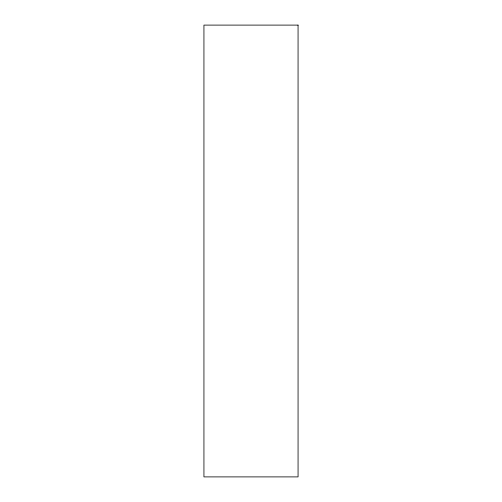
<?xml version="1.0" encoding="UTF-8"?>
<svg xmlns="http://www.w3.org/2000/svg" width="502" height="502" viewBox="0 0 502 502"><rect width="100%" height="100%" fill="white"/><g stroke="black" fill="none" stroke-linecap="round" stroke-linejoin="round"><path stroke-width="0.75" d="M298.062 25.1L203.937 25.1L203.937 476.9L298.062 476.9L298.062 25.1"/></g></svg>
